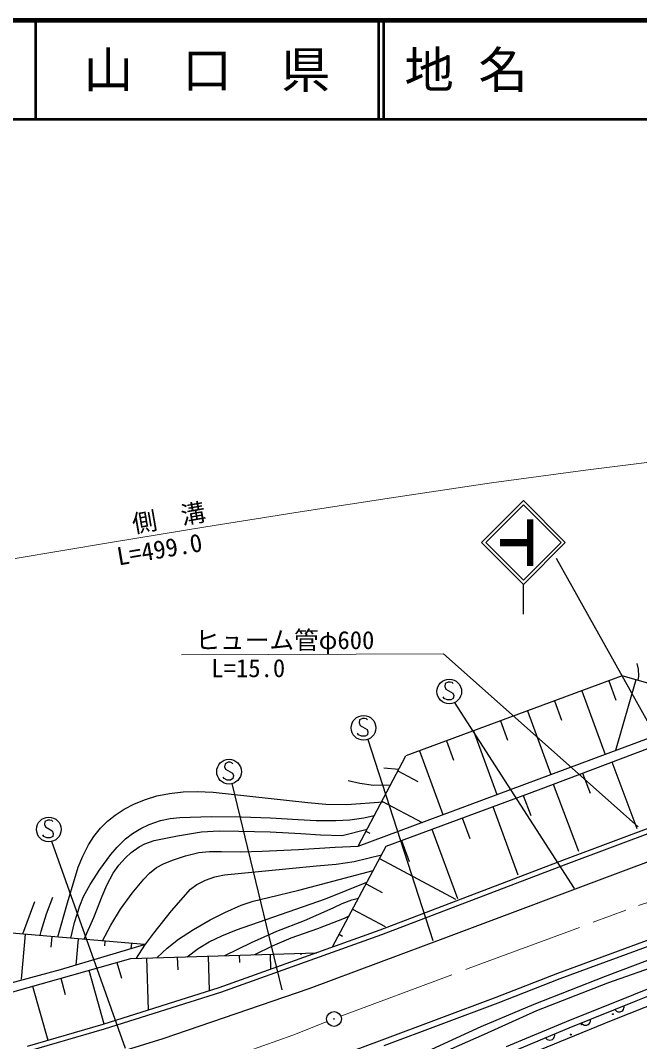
# Model space of a CAD drawing. Units: millimetres, scale not verified. Extents: x 40000 to 680000, y 20000 to 380000.
# Drawn here: x 331466 to 394208, y 276616 to 380000 of the extents above; entities that cross this region are included whole.
import ezdxf
from ezdxf.enums import TextEntityAlignment as Align

# ---------------------------------------------------------------- set-up
doc = ezdxf.new("R2010")
doc.units = ezdxf.units.MM
doc.header["$LTSCALE"] = 1000
doc.linetypes.add('CHAIN', pattern=[18.5, 12, -1.5, 3.5, -1.5])
for name, color, linetype, lineweight in [('M-BGD', 7, 'Continuous', 25), ('M-BGD-EXST', 7, 'Continuous', 25), ('M-BMK', 2, 'CHAIN', 13), ('M-BMK-SRVR', 3, 'Continuous', 25), ('M-STR-HTXT', 7, 'Continuous', 13), ('M-STR-STRC', 7, 'Continuous', 25), ('M-TTL', 2, 'Continuous', 140), ('M-TTL-LINE', 7, 'Continuous', 50)]:
    doc.layers.add(name, color=color, linetype=linetype, lineweight=lineweight)
doc.layers.add('M-TTL-TXT', color=7, linetype='Continuous')
doc.styles.add('ＭＳ ゴシック', font='')
doc.styles.get('ＭＳ ゴシック').set_extended_font_data('MS Gothic')

msp = doc.modelspace()

# ---------------------------------------------------------------- linework, layer by layer
at = {"layer": 'M-BGD'}
for p, q in [((392452, 313628), (370519, 305533)), ((403522, 310446), (392452, 313628)), ((391081, 313122), (391791, 311198)), ((393835, 313230), (391782, 306089)), ((388339, 312110), (390709, 305690)), ((365676, 296400), (403522, 310446)), ((385598, 311099), (386309, 309171)), ((382856, 310087), (385229, 303657)), ((380114, 309075), (380827, 307144)), ((383965, 302113), (401777, 308858)), ((374631, 307051), (375345, 305118)), ((377373, 308063), (379750, 301623)), ((371890, 306039), (374270, 299590)), ((365676, 296400), (370519, 305533)), ((368283, 304327), (369812, 304201)), ((369712, 304011), (371746, 302932)), ((391387, 304924), (393937, 298189)), ((388418, 303800), (389186, 301771)), ((368522, 296412), (383965, 302113)), ((385449, 302675), (388019, 295888)), ((368097, 300967), (372166, 298809)), ((382421, 301543), (383179, 299489)), ((379332, 300403), (381880, 293501)), ((376244, 299263), (377014, 297176)), ((366483, 297922), (366890, 297707)), ((373155, 298123), (375742, 291115)), ((386597, 295045), (395979, 298566)), ((386774, 294578), (396146, 298094)), ((370066, 296982), (370848, 294864)), ((363093, 286198), (368522, 296412)), ((367843, 295135), (375548, 291040)), ((367910, 287916), (386597, 295045)), ((368083, 287447), (386774, 294578)), ((366486, 292582), (368137, 291704)), ((331723, 287511), (332943, 290803)), ((365129, 290028), (368431, 288273)), ((344052, 286446), (330602, 287608)), ((331947, 287492), (331554, 282943)), ((351611, 282101), (367910, 287916)), ((351770, 281627), (368083, 287447)), ((363771, 287475), (364101, 287299)), ((385932, 283549), (396934, 287599)), ((334637, 287260), (334542, 286164)), ((335528, 283900), (344052, 286446)), ((337327, 287027), (337097, 284368)), ((340017, 286795), (339976, 286316)), ((342707, 286562), (342661, 286030)), ((386144, 282988), (397139, 287035)), ((390747, 283226), (399652, 286598)), ((342670, 285031), (361454, 285613)), ((353627, 285371), (353651, 284614)), ((356758, 285468), (356805, 283954)), ((359889, 285565), (359893, 285413)), ((390991, 282570), (399870, 285711)), ((325585, 280222), (342670, 285031)), ((341246, 284631), (341696, 283032)), ((344236, 285080), (344398, 279824)), ((347366, 285177), (347407, 283865)), ((350497, 285274), (350605, 281783)), ((324181, 280855), (335528, 283900)), ((338399, 283829), (339924, 278411)), ((379676, 281114), (385932, 283549)), ((391345, 278741), (404421, 283930)), ((393612, 281377), (399380, 283707)), ((335551, 283028), (336011, 281395)), ((379890, 280553), (386144, 282988)), ((383525, 280393), (390747, 283226)), ((383796, 279747), (390991, 282570)), ((393872, 280728), (399629, 283053)), ((332704, 282226), (334242, 276760)), ((339846, 278386), (351611, 282101)), ((339991, 277907), (351770, 281627)), ((386799, 278664), (393612, 281377)), ((368112, 276798), (379676, 281114)), ((368321, 276235), (379890, 280553)), ((378162, 278128), (383525, 280393)), ((387064, 278016), (393872, 280728)), ((392642, 280108), (392635, 280235)), ((378482, 277367), (383796, 279747)), ((391706, 279865), (391787, 279768)), ((391787, 279768), (391880, 279697)), ((391880, 279697), (392010, 279641)), ((392010, 279641), (392125, 279623)), ((392125, 279623), (392252, 279630)), ((392252, 279630), (392400, 279689)), ((392400, 279689), (392497, 279771)), ((392497, 279771), (392568, 279863)), ((392568, 279863), (392623, 279993)), ((392623, 279993), (392642, 280108)), ((332179, 276162), (339846, 278386)), ((370209, 274503), (378162, 278128)), ((379296, 273829), (391345, 278741)), ((380738, 276119), (386799, 278664)), ((388302, 278509), (388383, 278412)), ((388383, 278412), (388476, 278341)), ((388476, 278341), (388606, 278285)), ((388606, 278285), (388721, 278267)), ((388721, 278267), (388847, 278274)), ((388847, 278274), (388996, 278333)), ((388996, 278333), (389093, 278415)), ((389093, 278415), (389163, 278507)), ((389163, 278507), (389219, 278637)), ((389219, 278637), (389238, 278752)), ((389238, 278752), (389231, 278879)), ((332309, 275679), (339991, 277907)), ((370477, 273856), (378482, 277367)), ((381013, 275476), (387064, 278016)), ((385542, 277017), (385595, 277149)), ((385595, 277149), (385611, 277264)), ((385611, 277264), (385600, 277390)), ((362030, 274531), (368112, 276798)), ((384681, 276997), (384765, 276903)), ((384765, 276903), (384859, 276834)), ((384859, 276834), (384990, 276782)), ((384990, 276782), (385106, 276766)), ((385106, 276766), (385232, 276776)), ((385232, 276776), (385379, 276839)), ((385379, 276839), (385474, 276923)), ((385474, 276923), (385542, 277017))]:
    msp.add_line(p, q, dxfattribs=at)
for points in [[(393935, 314901), (394076, 314315), (394101, 313618), (394042, 313171)], [(364685, 303054), (365859, 302768), (367239, 302561), (368966, 302604)], [(335263, 287205), (336223, 290675), (337325, 294275), (337783, 295385), (338368, 296521), (338909, 297367), (339585, 298220), (340296, 298924), (341077, 299552), (341978, 300144), (343041, 300702), (344134, 301140), (345286, 301480), (346573, 301742), (347965, 301904), (349386, 301937), (350985, 301856), (360582, 300823), (362425, 300665), (364527, 300605), (368216, 300904)], [(336569, 287093), (336947, 288657), (337478, 290373), (337866, 291296), (338523, 292528), (339510, 294045), (340614, 295542), (341259, 296311), (342109, 297153), (342815, 297690), (343675, 298203), (344524, 298610), (345656, 299014), (346630, 299210), (347627, 299302), (350803, 299393), (353822, 299381), (356821, 299279), (359624, 299087), (361439, 298983), (363439, 298983), (364862, 299059), (366272, 299259), (367327, 299515)], [(337916, 286976), (338900, 289164), (339766, 291341), (340222, 292453), (340854, 293665), (341431, 294484), (342102, 295232), (342676, 295749), (343495, 296330), (344072, 296637), (345009, 296974), (347392, 297462), (349806, 297852), (351602, 297939), (353606, 297925), (356770, 297858), (359879, 297693), (361873, 297542), (364073, 297496), (366592, 298128)], [(339779, 286815), (340624, 288409), (341609, 290032), (342794, 291638), (343980, 293075), (344538, 293653), (345264, 294238), (345958, 294621), (346891, 294996), (348190, 295431), (349543, 295772), (350629, 295874), (351831, 295874), (353761, 295838), (355961, 295906), (359650, 296052), (363375, 296311), (365676, 296400)], [(343220, 285048), (344089, 286392), (345002, 287602), (346773, 289857), (348685, 292060), (349346, 292519), (350223, 292965), (351171, 293290), (352150, 293512), (361484, 294420), (363478, 294584), (365284, 294834), (368049, 295522)], [(345321, 285114), (346344, 286070), (347495, 286987), (349006, 287971), (350697, 288939), (352183, 289699), (353834, 290420), (355049, 290824), (356600, 291218), (359665, 291932), (362608, 292725), (367211, 293946)], [(348367, 285208), (349493, 286043), (350602, 286725), (351865, 287332), (353359, 287926), (362368, 291083), (366586, 292770)], [(334714, 291190), (334081, 289505), (333538, 287746), (333431, 287364)], [(352178, 285326), (354872, 286647), (357433, 287792), (360237, 288879), (363163, 290152), (364062, 290591), (365053, 290958), (365723, 291146)], [(355235, 285421), (357026, 286310), (358891, 287111), (361613, 288053), (364304, 289109), (364772, 289358)]]:
    msp.add_lwpolyline(points, dxfattribs=at)
for centre in [(391512, 279391), (388315, 278375), (387239, 277330)]:
    msp.add_circle(centre, 50, dxfattribs=at)
at = {"layer": 'M-BGD-EXST'}
for p, q in [((374521, 312856), (374471, 312556)), ((374471, 312556), (374571, 312306)), ((374821, 313006), (374521, 312856)), ((374571, 312306), (375271, 311906)), ((375021, 313006), (374821, 313006)), ((375221, 312956), (375021, 313006)), ((375321, 312856), (375221, 312956)), ((374421, 311356), (374321, 311506)), ((374721, 311206), (374421, 311356)), ((375071, 311206), (374721, 311206)), ((375321, 311356), (375071, 311206)), ((375271, 311906), (375371, 311656)), ((375371, 311656), (375321, 311356)), ((375407, 310979), (387585, 292104)), ((365837, 309175), (365787, 308875)), ((366137, 309325), (365837, 309175)), ((366337, 309325), (366137, 309325)), ((366537, 309275), (366337, 309325)), ((366637, 309175), (366537, 309275)), ((365787, 308875), (365887, 308625)), ((365887, 308625), (366587, 308225)), ((366587, 308225), (366687, 307975)), ((365737, 307675), (365637, 307825)), ((366037, 307525), (365737, 307675)), ((366387, 307525), (366037, 307525)), ((366637, 307675), (366387, 307525)), ((366687, 307975), (366637, 307675)), ((366687, 307205), (373249, 286846)), ((352206, 304742), (352156, 304442)), ((352156, 304442), (352256, 304192)), ((352506, 304892), (352206, 304742)), ((352256, 304192), (352956, 303792)), ((352706, 304892), (352506, 304892)), ((352906, 304842), (352706, 304892)), ((353006, 304742), (352906, 304842)), ((352106, 303242), (352006, 303392)), ((352406, 303092), (352106, 303242)), ((352756, 303092), (352406, 303092)), ((353006, 303242), (352756, 303092)), ((352956, 303792), (353056, 303542)), ((353056, 303542), (353006, 303242)), ((352880, 302733), (357973, 281865)), ((333944, 298892), (333894, 298592)), ((334244, 299042), (333944, 298892)), ((334444, 299042), (334244, 299042)), ((334644, 298992), (334444, 299042)), ((334744, 298892), (334644, 298992)), ((333894, 298592), (333994, 298342)), ((333994, 298342), (334694, 297942)), ((334694, 297942), (334794, 297692)), ((333844, 297392), (333744, 297542)), ((334144, 297242), (333844, 297392)), ((334494, 297242), (334144, 297242)), ((334744, 297392), (334494, 297242)), ((334614, 296899), (342083, 275938)), ((334794, 297692), (334744, 297392))]:
    msp.add_line(p, q, dxfattribs=at)
for centre in [(374921, 312056), (366237, 308375), (352606, 303942), (334344, 298092)]:
    msp.add_circle(centre, 1250, dxfattribs=at)
at = {"layer": 'M-BMK'}
for p, q in [((394082, 290383), (411119, 296087)), ((376854, 284017), (394082, 290383)), ((363948, 279172), (376854, 284017)), ((359087, 277263), (362549, 278633)), ((351477, 274565), (359087, 277263))]:
    msp.add_line(p, q, dxfattribs=at)
at = {"layer": 'M-BMK-SRVR'}
for radius in [750, 30]:
    msp.add_circle((363246, 278909), radius, dxfattribs=at)
at = {"layer": 'M-STR-HTXT'}
for p, q in [((347777, 315777), (374346, 315888)), ((374346, 315888), (394054, 298371))]:
    msp.add_line(p, q, dxfattribs=at)
msp.add_lwpolyline([(330928, 325524), (340596, 327129), (350267, 328714), (359818, 330249), (369503, 331747), (379199, 333169), (388739, 334475), (398463, 335696), (408199, 336786), (417949, 337776), (427537, 338696), (437301, 339532), (444105, 339996)], dxfattribs=at)
at = {"layer": 'M-STR-STRC'}
for p, q in [((382437, 331382), (378194, 327139)), ((378618, 327139), (382437, 330958)), ((386679, 327139), (382437, 331382)), ((382437, 330958), (386255, 327139)), ((382837, 329489), (382837, 324789)), ((382967, 329489), (382967, 324789)), ((383097, 329489), (383097, 324789)), ((383227, 329489), (383227, 324789)), ((383357, 329489), (383357, 324789)), ((378194, 327139), (382437, 322897)), ((382437, 323321), (378618, 327139)), ((380107, 327489), (380107, 326789)), ((380237, 327489), (380237, 326789)), ((380367, 327489), (380367, 326789)), ((380497, 327489), (380497, 326789)), ((380627, 327489), (380627, 326789)), ((380757, 327489), (380757, 326789)), ((380887, 327489), (380887, 326789)), ((381017, 327489), (381017, 326789)), ((381147, 327489), (381147, 326789)), ((381277, 327489), (381277, 326789)), ((381407, 327489), (381407, 326789)), ((381537, 327489), (381537, 326789)), ((381667, 327489), (381667, 326789)), ((381797, 327489), (381797, 326789)), ((381927, 327489), (381927, 326789)), ((382057, 327489), (382057, 326789)), ((382187, 327489), (382187, 326789)), ((382317, 327489), (382317, 326789)), ((386255, 327139), (382437, 323321)), ((382437, 322897), (386679, 327139)), ((382447, 327489), (382447, 326789)), ((382577, 327489), (382577, 326789)), ((382707, 327489), (382707, 326789)), ((385747, 325567), (401489, 297411)), ((382437, 319897), (382437, 322897)), ((393131, 294112), (402973, 297758)), ((374855, 287254), (393131, 294112)), ((360740, 281989), (374855, 287254)), ((345929, 276944), (360740, 281989)), ((338932, 274775), (345929, 276944))]:
    msp.add_line(p, q, dxfattribs=at)
at = {"layer": 'M-TTL'}
msp.add_line((680000, 380000), (40000, 380000), dxfattribs=at)
at = {"layer": 'M-TTL-LINE'}
for p, q in [((333000, 380000), (333000, 370000)), ((367750, 380000), (367750, 370000)), ((368250, 380000), (368250, 370000)), ((40000, 370000), (680000, 370000))]:
    msp.add_line(p, q, dxfattribs=at)

# ---------------------------------------------------------------- texts
at = {"layer": 'M-STR-HTXT', "style": 'ＭＳ ゴシック'}
for s, rotation, p in [('側\u3000溝', 9.9, (343062, 327556)), ('L=499.0', 9.7, (341504, 324269))]:
    msp.add_text(s, height=1833, rotation=rotation, dxfattribs=at).set_placement(p, align=Align.BOTTOM_LEFT)
for s, p in [('ヒューム管φ600', (349194, 315797)), ('L=15.0', (350815, 312959))]:
    msp.add_text(s, height=1833, dxfattribs=at).set_placement(p, align=Align.BOTTOM_LEFT)
at = {"layer": 'M-TTL-TXT', "style": 'ＭＳ ゴシック'}
msp.add_text('地 名', height=3666, dxfattribs=at).set_placement((370380, 375000), align=Align.MIDDLE_LEFT)
msp.add_text('山\u3000口\u3000県', height=3666, dxfattribs=at).set_placement((350375, 375000), align=Align.MIDDLE_CENTER)

doc.saveas('drawing.dxf')
